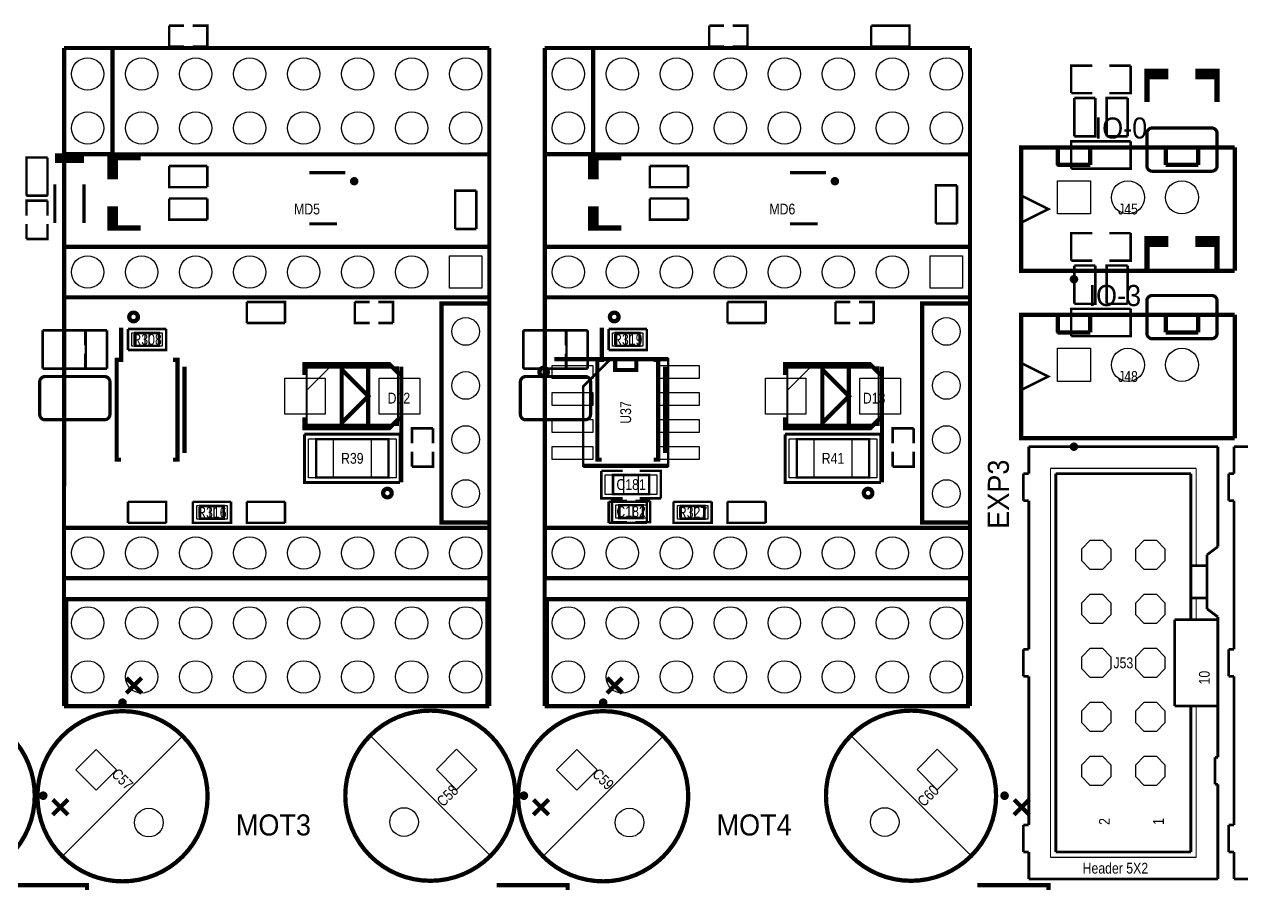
# Model space of a CAD drawing. Extents: x -26 to 196, y -14 to 133.
# Drawn here: x 79.2 to 136.4, y 10.2 to 50.6 of the extents above; entities that cross this region are included whole.
import ezdxf
from ezdxf.enums import TextEntityAlignment as Align

# ---------------------------------------------------------------- set-up
doc = ezdxf.new("R2010")
doc.units = 0
doc.header["$MEASUREMENT"] = 0
doc.layers.get('0').update_dxf_attribs({"linetype": 'CONTINUOUS'})
doc.layers.get('Defpoints').update_dxf_attribs({"linetype": 'CONTINUOUS'})
doc.layers.add('2', color=212, linetype='CONTINUOUS')
doc.dimstyles.get("Standard").update_dxf_attribs({"dimtxt": 0.18, "dimasz": 0.18, "dimexe": 0.18, "dimexo": 0.0625, "dimgap": 0.09, "dimtad": 0, "dimtih": 1, "dimtoh": 1, "dimzin": 0, "dimdsep": 46, "dimtxsty": 'STANDARD', "dimcen": 0.09, "dimadec": 0, "dimazin": 0, "dimtfac": 1, "dimtofl": 0, "dimtmove": 0, "dimatfit": 3, "dimfxl": 1, "dimtolj": 1, "dimtzin": 0, "dimarcsym": 0})

# ---------------------------------------------------------------- blocks, each defined once
blk = doc.blocks.new('*D16')
at = {"color": 0, "linetype": 'Continuous', "lineweight": -2}
for p, q in [((173.036, 14.415), (173.036, -13.088)), ((131.826, 2.302), (131.826, -13.088)), ((132.006, -12.908), (149.008, -12.908)), ((172.857, -12.908), (155.855, -12.908))]:
    blk.add_line(p, q, dxfattribs=at)
at = {"color": 0, "linetype": 'Continuous'}
for points in [[(132.006, -12.878), (132.006, -12.938), (131.826, -12.908)], [(172.857, -12.878), (172.857, -12.938), (173.036, -12.908)]]:
    blk.add_solid(points, dxfattribs=at)
at = {"layer": 'Defpoints', "color": 0, "linetype": 'Continuous'}
for p in [(173.036, 14.478), (131.826, 2.365), (173.036, -12.908)]:
    blk.add_point(p, dxfattribs=at)
at = {"color": 0, "linetype": 'Continuous', "insert": (152.431, -12.908), "char_height": 2, "attachment_point": 5}
blk.add_mtext('\\A1;41.21', dxfattribs=at)
blk = doc.blocks.new('*D17')
at = {"color": 0, "linetype": 'Continuous', "lineweight": -2}
for p, q in [((173.099, 14.478), (186.55, 14.478)), ((186.37, 14.298), (186.37, 9.48)), ((186.37, 2.482), (186.37, 7.3)), ((131.888, 2.302), (186.55, 2.302))]:
    blk.add_line(p, q, dxfattribs=at)
at = {"color": 0, "linetype": 'Continuous'}
for points in [[(186.34, 14.298), (186.4, 14.298), (186.37, 14.478)], [(186.34, 2.482), (186.4, 2.482), (186.37, 2.302)]]:
    blk.add_solid(points, dxfattribs=at)
at = {"layer": 'Defpoints', "color": 0, "linetype": 'Continuous'}
for p in [(173.036, 14.478), (186.37, 14.478), (131.826, 2.302)]:
    blk.add_point(p, dxfattribs=at)
at = {"color": 0, "linetype": 'Continuous', "insert": (186.37, 8.39), "char_height": 2, "attachment_point": 5}
blk.add_mtext('\\A1;12.18', dxfattribs=at)

msp = doc.modelspace()

# ---------------------------------------------------------------- linework, layer by layer
at = {"layer": '2'}
for points, const_width in [([(86.66734, 49.5427), (85.96884, 49.5427), (85.96884, 50.5333)], 0.11938), ([(86.66734, 50.5333), (85.96884, 50.5333)], 0.11938), ([(87.06866, 50.5333), (87.76716, 50.5333), (87.76716, 49.5427)], 0.11938), ([(112.06734, 49.5427), (111.36884, 49.5427), (111.36884, 50.5333)], 0.11938), ([(112.06734, 50.5333), (111.36884, 50.5333)], 0.11938), ([(112.46866, 50.5333), (113.16716, 50.5333), (113.16716, 49.5427)], 0.11938), ([(118.98884, 50.5333), (120.78716, 50.5333), (120.78716, 49.5427)], 0.11938), ([(118.98884, 49.5427), (118.98884, 50.5333)], 0.11938), ([(81.026, 18.542), (81.02854, 49.48174)], 0.20066), ([(81.02854, 49.48174), (101.0285, 49.48174)], 0.20066), ([(83.30946, 44.48302), (83.30946, 49.48174)], 0.20066), ([(87.06866, 49.5427), (87.76716, 49.5427)], 0.11938), ([(101.0285, 18.542), (101.0285, 49.48174)], 0.20066), ([(103.632, 18.542), (103.63454, 49.48174)], 0.20066), ([(103.63454, 49.48174), (123.6345, 49.48174)], 0.20066), ([(105.91546, 44.48302), (105.91546, 49.48174)], 0.20066), ([(112.46866, 49.5427), (113.16716, 49.5427)], 0.11938), ([(118.98884, 49.5427), (120.78716, 49.5427)], 0.11938), ([(123.6345, 18.542), (123.6345, 49.48174)], 0.20066), ([(129.39522, 48.65116), (128.39446, 48.65116), (128.39446, 47.36084)], 0.11938), ([(130.19278, 47.36084), (131.19354, 47.36084), (131.19354, 48.65116)], 0.11938), ([(130.19278, 48.65116), (131.19354, 48.65116)], 0.11938), ([(131.953, 48.133), (132.842, 48.133), (132.842, 48.387), (131.953, 48.387), (131.953, 46.9392)], 0.254), ([(135.255, 48.133), (134.366, 48.133), (134.366, 48.387), (135.255, 48.387), (135.255, 46.9392)], 0.254), ([(129.39522, 47.36084), (128.39446, 47.36084)], 0.11938), ([(129.5273, 47.12716), (129.5273, 45.32884), (128.5367, 45.32884)], 0.11938), ([(128.5367, 47.12716), (129.5273, 47.12716)], 0.11938), ([(128.5367, 47.12716), (128.5367, 45.32884)], 0.11938), ([(130.0607, 45.32884), (130.0607, 47.12716), (131.0513, 47.12716)], 0.11938), ([(131.0513, 45.32884), (131.0513, 47.12716)], 0.11938), ([(131.0513, 45.32884), (130.0607, 45.32884)], 0.11938), ([(131.953, 45.466), (131.953, 43.942)], 0.1524), ([(132.207, 45.72), (135.001, 45.72)], 0.1524), ([(135.255, 45.466), (135.255, 43.942)], 0.1524), ([(129.40284, 39.00932), (126.04496, 39.00932), (126.04496, 44.80814), (129.40284, 44.80814)], 0.20066), ([(136.08304, 39.00932), (126.04496, 39.00932), (126.04496, 41.27246), (127.31496, 41.90746), (126.04496, 42.54246), (126.04496, 44.80814)], 0.11938), ([(126.04496, 44.80814), (136.08304, 44.80814)], 0.11938), ([(136.08304, 44.80814), (126.86284, 44.80814)], 0.20066), ([(127.762, 43.98264), (127.762, 44.80814)], 0.20066), ([(127.762, 44.80814), (127.762, 43.98264), (129.286, 43.98264)], 0.11938), ([(131.19354, 45.09516), (128.39446, 45.09516), (128.39446, 43.80484)], 0.11938), ([(128.39446, 43.80484), (131.19354, 43.80484), (131.19354, 45.09516)], 0.11938), ([(129.286, 44.80814), (129.286, 43.98264)], 0.20066), ([(129.286, 43.98264), (129.286, 44.80814)], 0.11938), ([(132.842, 43.98264), (132.842, 44.80814)], 0.20066), ([(132.842, 43.98264), (132.842, 44.80814)], 0.11938), ([(134.366, 44.80814), (134.366, 43.98264)], 0.20066), ([(134.366, 44.80814), (134.366, 43.98264)], 0.11938), ([(136.08304, 39.00932), (136.08304, 44.80814)], 0.20066), ([(136.08304, 44.80814), (136.08304, 39.00932)], 0.11938), ([(79.2607, 42.53484), (79.2607, 44.33316), (80.2513, 44.33316)], 0.11938), ([(80.2513, 42.53484), (80.2513, 44.33316)], 0.11938), ([(81.9658, 44.45), (80.5942, 44.45)], 0.1524), ([(81.9658, 44.2976), (80.5942, 44.2976)], 0.1524), ([(81.9658, 44.1452), (80.5942, 44.1452)], 0.1524), ([(83.439, 44.323), (83.439, 43.434), (83.185, 43.434), (83.185, 44.323), (84.6328, 44.323)], 0.254), ([(106.045, 44.323), (106.045, 43.434), (105.791, 43.434), (105.791, 44.323), (107.2388, 44.323)], 0.254), ([(129.286, 43.98264), (127.762, 43.98264)], 0.20066), ([(134.366, 43.98264), (132.842, 43.98264)], 0.20066), ([(87.76716, 42.9387), (85.96884, 42.9387), (85.96884, 43.9293)], 0.11938), ([(87.76716, 43.9293), (85.96884, 43.9293)], 0.11938), ([(87.76716, 43.9293), (87.76716, 42.9387)], 0.11938), ([(94.24924, 43.62196), (92.56776, 43.62196)], 0.14986), ([(110.37316, 42.9387), (108.57484, 42.9387), (108.57484, 43.9293)], 0.11938), ([(110.37316, 43.9293), (108.57484, 43.9293)], 0.11938), ([(110.37316, 43.9293), (110.37316, 42.9387)], 0.11938), ([(116.85524, 43.62196), (115.17376, 43.62196)], 0.14986), ([(132.207, 43.688), (135.001, 43.688)], 0.1524), ([(134.366, 43.98264), (132.842, 43.98264)], 0.11938), ([(80.5942, 41.2496), (80.5942, 43.0784)], 0.1524), ([(81.9658, 41.2496), (81.9658, 43.0784)], 0.1524), ([(122.02922, 41.22928), (122.02922, 43.0276), (123.01982, 43.0276)], 0.11938), ([(123.01982, 41.22928), (123.01982, 43.0276)], 0.11938), ([(80.2513, 42.53484), (79.2607, 42.53484)], 0.11938), ([(87.76716, 41.4147), (85.96884, 41.4147), (85.96884, 42.4053)], 0.11938), ([(87.76716, 42.4053), (85.96884, 42.4053)], 0.11938), ([(87.76716, 42.4053), (87.76716, 41.4147)], 0.11938), ([(99.42322, 40.97528), (99.42322, 42.7736), (100.41382, 42.7736)], 0.11938), ([(100.41382, 40.97528), (100.41382, 42.7736)], 0.11938), ([(110.37316, 41.4147), (108.57484, 41.4147), (108.57484, 42.4053)], 0.11938), ([(110.37316, 42.4053), (108.57484, 42.4053)], 0.11938), ([(110.37316, 42.4053), (110.37316, 41.4147)], 0.11938), ([(79.2607, 41.60266), (79.2607, 42.30116), (80.2513, 42.30116)], 0.11938), ([(80.2513, 41.60266), (80.2513, 42.30116)], 0.11938), ([(83.439, 41.021), (83.439, 41.91), (83.185, 41.91), (83.185, 41.021), (84.6328, 41.021)], 0.254), ([(106.045, 41.021), (106.045, 41.91), (105.791, 41.91), (105.791, 41.021), (107.2388, 41.021)], 0.254), ([(80.2513, 41.20134), (80.2513, 40.50284), (79.2607, 40.50284)], 0.11938), ([(79.2607, 41.20134), (79.2607, 40.50284)], 0.11938), ([(93.86824, 41.21404), (92.56776, 41.21404)], 0.14986), ([(116.47424, 41.21404), (115.17376, 41.21404)], 0.14986), ([(123.01982, 41.22928), (122.02922, 41.22928)], 0.11938), ([(100.41382, 40.97528), (99.42322, 40.97528)], 0.11938), ([(129.39522, 40.77716), (128.39446, 40.77716), (128.39446, 39.48684)], 0.11938), ([(130.19278, 39.48684), (131.19354, 39.48684), (131.19354, 40.77716)], 0.11938), ([(130.19278, 40.77716), (131.19354, 40.77716)], 0.11938), ([(81.12252, 40.13454), (100.93452, 40.13454)], 0.20066), ([(103.72852, 40.13454), (123.54052, 40.13454)], 0.20066), ([(131.953, 40.259), (132.842, 40.259), (132.842, 40.513), (131.953, 40.513), (131.953, 39.0652)], 0.254), ([(135.255, 40.259), (134.366, 40.259), (134.366, 40.513), (135.255, 40.513), (135.255, 39.0652)], 0.254), ([(129.39522, 39.48684), (128.39446, 39.48684)], 0.11938), ([(129.5273, 39.25316), (129.5273, 37.45484), (128.5367, 37.45484)], 0.11938), ([(128.5367, 39.25316), (129.5273, 39.25316)], 0.11938), ([(128.5367, 39.25316), (128.5367, 37.45484)], 0.11938), ([(129.40284, 39.00932), (136.08304, 39.00932)], 0.20066), ([(130.0607, 37.45484), (130.0607, 39.25316), (131.0513, 39.25316)], 0.11938), ([(131.0513, 37.45484), (131.0513, 39.25316)], 0.11938), ([(81.12252, 37.75964), (100.93452, 37.75964)], 0.20066), ([(103.72852, 37.75964), (123.54052, 37.75964)], 0.20066), ([(132.207, 37.846), (135.001, 37.846)], 0.1524), ([(89.62136, 37.54374), (91.41968, 37.54374), (91.41968, 36.55314)], 0.11938), ([(89.62136, 36.55314), (89.62136, 37.54374)], 0.11938), ([(95.39986, 36.55314), (94.70136, 36.55314), (94.70136, 37.54374)], 0.11938), ([(95.39986, 37.54374), (94.70136, 37.54374)], 0.11938), ([(95.80118, 37.54374), (96.49968, 37.54374), (96.49968, 36.55314)], 0.11938), ([(112.22736, 37.54374), (114.02568, 37.54374), (114.02568, 36.55314)], 0.11938), ([(112.22736, 36.55314), (112.22736, 37.54374)], 0.11938), ([(118.00586, 36.55314), (117.30736, 36.55314), (117.30736, 37.54374)], 0.11938), ([(118.00586, 37.54374), (117.30736, 37.54374)], 0.11938), ([(118.40718, 37.54374), (119.10568, 37.54374), (119.10568, 36.55314)], 0.11938), ([(131.19354, 37.22116), (128.39446, 37.22116), (128.39446, 35.93084)], 0.11938), ([(128.39446, 35.93084), (131.19354, 35.93084), (131.19354, 37.22116)], 0.11938), ([(131.0513, 37.45484), (130.0607, 37.45484)], 0.11938), ([(131.953, 37.592), (131.953, 36.068)], 0.1524), ([(135.255, 37.592), (135.255, 36.068)], 0.1524), ([(129.40284, 31.13786), (126.04496, 31.13786), (126.04496, 36.93668), (129.40284, 36.93668)], 0.20066), ([(136.08304, 31.13786), (126.04496, 31.13786), (126.04496, 33.401), (127.31496, 34.036), (126.04496, 34.671), (126.04496, 36.93668)], 0.11938), ([(126.04496, 36.93668), (136.08304, 36.93668)], 0.11938), ([(136.08304, 36.93668), (126.86284, 36.93668)], 0.20066), ([(127.762, 36.11118), (127.762, 36.93668)], 0.20066), ([(127.762, 36.93668), (127.762, 36.11118), (129.286, 36.11118)], 0.11938), ([(129.286, 36.93668), (129.286, 36.11118)], 0.20066), ([(129.286, 36.11118), (129.286, 36.93668)], 0.11938), ([(132.842, 36.11118), (132.842, 36.93668)], 0.20066), ([(132.842, 36.11118), (132.842, 36.93668)], 0.11938), ([(134.366, 36.93668), (134.366, 36.11118)], 0.20066), ([(134.366, 36.93668), (134.366, 36.11118)], 0.11938), ([(136.08304, 31.13786), (136.08304, 36.93668)], 0.20066), ([(136.08304, 36.93668), (136.08304, 31.13786)], 0.11938), ([(81.0133, 36.20516), (81.0133, 34.40684), (80.0227, 34.40684)], 0.11938), ([(80.0227, 36.20516), (81.0133, 36.20516)], 0.11938), ([(80.0227, 36.20516), (80.0227, 34.40684)], 0.11938), ([(81.0387, 35.50666), (81.0387, 36.20516), (82.0293, 36.20516)], 0.11938), ([(82.0293, 35.50666), (82.0293, 36.20516)], 0.11938), ([(82.0547, 34.40684), (82.0547, 36.20516), (83.0453, 36.20516)], 0.11938), ([(83.0453, 34.40684), (83.0453, 36.20516)], 0.11938), ([(83.70824, 36.33724), (83.70824, 34.82594), (83.5025, 34.82594), (83.5025, 30.12694), (83.70824, 30.12694)], 0.20066), ([(84.03336, 35.28314), (85.83168, 35.28314), (85.83168, 36.27374)], 0.11938), ([(84.03336, 36.27374), (84.03336, 35.28314)], 0.11938), ([(84.03336, 36.27374), (85.83168, 36.27374)], 0.11938), ([(85.4837, 36.07816), (85.4837, 35.47872), (84.38134, 35.47872), (84.38134, 36.07816), (85.4837, 36.07816)], 0.11938), ([(89.62136, 36.55314), (91.41968, 36.55314)], 0.11938), ([(95.80118, 36.55314), (96.49968, 36.55314)], 0.11938), ([(103.6193, 36.20516), (103.6193, 34.40684), (102.6287, 34.40684)], 0.11938), ([(102.6287, 36.20516), (103.6193, 36.20516)], 0.11938), ([(102.6287, 36.20516), (102.6287, 34.40684)], 0.11938), ([(103.6447, 35.50666), (103.6447, 36.20516), (104.6353, 36.20516)], 0.11938), ([(104.6353, 35.50666), (104.6353, 36.20516)], 0.11938), ([(104.6607, 34.40684), (104.6607, 36.20516), (105.6513, 36.20516)], 0.11938), ([(105.6513, 34.40684), (105.6513, 36.20516)], 0.11938), ([(106.31424, 36.33724), (106.31424, 34.82594), (106.1085, 34.82594), (106.1085, 30.12694), (106.31424, 30.12694)], 0.20066), ([(106.63936, 35.28314), (108.43768, 35.28314), (108.43768, 36.27374)], 0.11938), ([(106.63936, 36.27374), (106.63936, 35.28314)], 0.11938), ([(106.63936, 36.27374), (108.43768, 36.27374)], 0.11938), ([(108.0897, 36.07816), (108.0897, 35.47872), (106.98734, 35.47872), (106.98734, 36.07816), (108.0897, 36.07816)], 0.11938), ([(112.22736, 36.55314), (114.02568, 36.55314)], 0.11938), ([(118.40718, 36.55314), (119.10568, 36.55314)], 0.11938), ([(129.286, 36.11118), (127.762, 36.11118)], 0.20066), ([(134.366, 36.11118), (132.842, 36.11118)], 0.20066), ([(134.366, 36.11118), (132.842, 36.11118)], 0.11938), ([(132.207, 35.814), (135.001, 35.814)], 0.1524), ([(82.0293, 35.10534), (82.0293, 34.40684), (81.0387, 34.40684)], 0.11938), ([(81.0387, 35.10534), (81.0387, 34.40684)], 0.11938), ([(86.1568, 34.82594), (86.36254, 34.82594), (86.36254, 30.12694), (86.1568, 30.12694)], 0.20066), ([(104.6353, 35.10534), (104.6353, 34.40684), (103.6447, 34.40684)], 0.11938), ([(103.6447, 35.10534), (103.6447, 34.40684)], 0.11938), ([(104.08158, 34.8488), (109.44098, 34.8488)], 0.20066), ([(107.94238, 34.84372), (107.94238, 34.34334), (106.94162, 34.34334), (106.94162, 34.84372)], 0.20066), ([(108.7628, 34.82594), (108.96854, 34.82594), (108.96854, 30.12694), (108.7628, 30.12694)], 0.20066), ([(83.0453, 34.40684), (82.0547, 34.40684)], 0.11938), ([(86.6902, 30.44698), (86.6902, 34.5059)], 0.20066), ([(92.33408, 34.1122), (92.33408, 34.61258), (96.33458, 34.61258), (96.83496, 34.1122)], 0.20066), ([(96.73336, 34.46018), (96.73336, 31.7627), (92.43568, 31.7627), (92.43568, 34.46018), (96.73336, 34.46018)], 0.09906), ([(95.33382, 33.11144), (94.08414, 34.36112), (94.08414, 31.86176), (95.33382, 33.11144)], 0.20066), ([(95.33382, 33.11144), (94.08414, 34.36112), (94.08414, 31.86176), (95.33382, 33.11144)], 0.20066), ([(95.33382, 31.7627), (95.33382, 34.46018)], 0.20066), ([(95.33382, 34.36112), (95.33382, 31.86176)], 0.20066), ([(96.89084, 29.0576), (96.89084, 34.5059)], 0.20066), ([(105.6513, 34.40684), (104.6607, 34.40684)], 0.11938), ([(105.44302, 29.845), (105.44302, 33.57372), (106.71302, 34.84372), (109.44098, 34.84372), (109.44098, 29.845), (105.44302, 29.845)], 0.11938), ([(109.2962, 30.44698), (109.2962, 34.5059)], 0.20066), ([(114.94008, 34.1122), (114.94008, 34.61258), (118.94058, 34.61258), (119.44096, 34.1122)], 0.20066), ([(119.33936, 34.46018), (119.33936, 31.7627), (115.04168, 31.7627), (115.04168, 34.46018), (119.33936, 34.46018)], 0.09906), ([(117.93982, 33.11144), (116.69014, 34.36112), (116.69014, 31.86176), (117.93982, 33.11144)], 0.20066), ([(117.93982, 33.11144), (116.69014, 34.36112), (116.69014, 31.86176), (117.93982, 33.11144)], 0.20066), ([(117.93982, 31.7627), (117.93982, 34.46018)], 0.20066), ([(117.93982, 34.36112), (117.93982, 31.86176)], 0.20066), ([(119.49684, 29.0576), (119.49684, 34.5059)], 0.20066), ([(79.883, 32.258), (79.883, 33.782)], 0.1524), ([(82.931, 34.036), (80.137, 34.036)], 0.1524), ([(83.185, 32.258), (83.185, 33.782)], 0.1524), ([(102.489, 32.258), (102.489, 33.782)], 0.1524), ([(105.537, 34.036), (102.743, 34.036)], 0.1524), ([(105.791, 32.258), (105.791, 33.782)], 0.1524), ([(82.931, 32.004), (80.137, 32.004)], 0.1524), ([(96.83496, 32.11068), (96.33458, 31.6103), (92.33408, 31.6103), (92.33408, 32.11068)], 0.20066), ([(105.537, 32.004), (102.743, 32.004)], 0.1524), ([(119.44096, 32.11068), (118.94058, 31.6103), (114.94008, 31.6103), (114.94008, 32.11068)], 0.20066), ([(97.39122, 30.8991), (97.39122, 31.5976), (98.38182, 31.5976)], 0.11938), ([(98.38182, 30.8991), (98.38182, 31.5976)], 0.11938), ([(119.99722, 30.8991), (119.99722, 31.5976), (120.98782, 31.5976)], 0.11938), ([(120.98782, 30.8991), (120.98782, 31.5976)], 0.11938), ([(96.83496, 29.05506), (92.33408, 29.05506), (92.33408, 31.32582)], 0.14986), ([(92.33408, 31.32582), (96.83496, 31.32582), (96.83496, 29.05506)], 0.14986), ([(96.28378, 31.0896), (96.28378, 29.29128), (92.88526, 29.29128), (92.88526, 31.0896), (96.28378, 31.0896)], 0.11938), ([(119.44096, 29.05506), (114.94008, 29.05506), (114.94008, 31.32582)], 0.14986), ([(114.94008, 31.32582), (119.44096, 31.32582), (119.44096, 29.05506)], 0.14986), ([(118.88978, 31.0896), (118.88978, 29.29128), (115.49126, 29.29128), (115.49126, 31.0896), (118.88978, 31.0896)], 0.11938), ([(129.40284, 31.13786), (136.08304, 31.13786)], 0.20066), ([(98.38182, 30.49778), (98.38182, 29.79928), (97.39122, 29.79928)], 0.11938), ([(97.39122, 30.49778), (97.39122, 29.79928)], 0.11938), ([(120.98782, 30.49778), (120.98782, 29.79928), (119.99722, 29.79928)], 0.11938), ([(119.99722, 30.49778), (119.99722, 29.79928)], 0.11938), ([(135.29056, 30.734), (126.40056, 30.734)], 0.127), ([(126.40056, 29.464), (126.40056, 30.734)], 0.127), ([(135.29056, 26.035), (135.29056, 30.734)], 0.127), ([(144.94256, 30.734), (136.05256, 30.734)], 0.127), ([(136.05256, 29.464), (136.05256, 30.734)], 0.127), ([(105.44302, 29.83992), (109.44098, 29.83992)], 0.20066), ([(107.29722, 28.31084), (106.29646, 28.31084), (106.29646, 29.60116)], 0.11938), ([(107.29722, 29.60116), (106.29646, 29.60116)], 0.11938), ([(106.8451, 28.50642), (106.8451, 29.40558), (108.5469, 29.40558), (108.5469, 28.50642), (106.8451, 28.50642)], 0.11938), ([(108.09478, 29.60116), (109.09554, 29.60116), (109.09554, 28.31084)], 0.11938), ([(126.40056, 29.464), (126.14656, 29.464)], 0.127), ([(126.14656, 28.194), (126.14656, 29.464)], 0.127), ([(134.27456, 29.718), (127.41656, 29.718)], 0.0508), ([(127.41656, 11.43), (127.41656, 29.718)], 0.0508), ([(127.67056, 11.684), (127.67056, 29.464)], 0.127), ([(134.02056, 29.464), (127.67056, 29.464)], 0.127), ([(134.02056, 25.146), (134.02056, 29.464)], 0.127), ([(134.27456, 25.146), (134.27456, 29.718)], 0.0508), ([(136.05256, 29.464), (135.79856, 29.464)], 0.127), ([(135.79856, 28.194), (135.79856, 29.464)], 0.127), ([(84.03336, 28.14574), (85.83168, 28.14574), (85.83168, 27.15514)], 0.11938), ([(84.03336, 27.15514), (84.03336, 28.14574)], 0.11938), ([(87.08136, 27.15514), (88.87968, 27.15514), (88.87968, 28.14574)], 0.11938), ([(87.08136, 28.14574), (87.08136, 27.15514)], 0.11938), ([(87.08136, 28.14574), (88.87968, 28.14574)], 0.11938), ([(88.87968, 27.15514), (87.08136, 27.15514), (87.08136, 28.14574)], 0.11938), ([(88.87968, 28.14574), (87.08136, 28.14574)], 0.11938), ([(88.87968, 28.14574), (88.87968, 27.15514)], 0.11938), ([(91.41968, 27.15514), (89.62136, 27.15514), (89.62136, 28.14574)], 0.11938), ([(91.41968, 28.14574), (89.62136, 28.14574)], 0.11938), ([(91.41968, 28.14574), (91.41968, 27.15514)], 0.11938), ([(106.63936, 28.14574), (108.43768, 28.14574), (108.43768, 27.15514)], 0.11938), ([(106.63936, 27.15514), (106.63936, 28.14574)], 0.11938), ([(107.49534, 28.1813), (106.79684, 28.1813), (106.79684, 27.1907)], 0.11938), ([(107.89666, 27.1907), (108.59516, 27.1907), (108.59516, 28.1813)], 0.11938), ([(107.89666, 28.1813), (108.59516, 28.1813)], 0.11938), ([(108.09478, 28.31084), (109.09554, 28.31084)], 0.11938), ([(109.68736, 27.15514), (111.48568, 27.15514), (111.48568, 28.14574)], 0.11938), ([(109.68736, 28.14574), (109.68736, 27.15514)], 0.11938), ([(109.68736, 28.14574), (111.48568, 28.14574)], 0.11938), ([(111.48568, 27.15514), (109.68736, 27.15514), (109.68736, 28.14574)], 0.11938), ([(111.48568, 28.14574), (109.68736, 28.14574)], 0.11938), ([(111.48568, 28.14574), (111.48568, 27.15514)], 0.11938), ([(114.02568, 27.15514), (112.22736, 27.15514), (112.22736, 28.14574)], 0.11938), ([(114.02568, 28.14574), (112.22736, 28.14574)], 0.11938), ([(114.02568, 28.14574), (114.02568, 27.15514)], 0.11938), ([(126.40056, 28.194), (126.14656, 28.194)], 0.127), ([(126.40056, 21.209), (126.40056, 28.194)], 0.127), ([(136.05256, 28.194), (135.79856, 28.194)], 0.127), ([(136.05256, 21.209), (136.05256, 28.194)], 0.127), ([(88.5317, 27.95016), (88.5317, 27.35072), (87.42934, 27.35072), (87.42934, 27.95016), (88.5317, 27.95016)], 0.11938), ([(107.14482, 27.38628), (107.14482, 27.98572), (108.24718, 27.98572), (108.24718, 27.38628), (107.14482, 27.38628)], 0.11938), ([(111.1377, 27.95016), (111.1377, 27.35072), (110.03534, 27.35072), (110.03534, 27.95016), (111.1377, 27.95016)], 0.11938), ([(81.12252, 26.92654), (100.93452, 26.92654)], 0.20066), ([(84.03336, 27.15514), (85.83168, 27.15514)], 0.11938), ([(103.72852, 26.92654), (123.54052, 26.92654)], 0.20066), ([(106.63936, 27.15514), (108.43768, 27.15514)], 0.11938), ([(107.49534, 27.1907), (106.79684, 27.1907)], 0.11938), ([(134.78256, 25.654), (135.29056, 26.035)], 0.127), ([(134.27456, 25.146), (134.02056, 25.146)], 0.127), ([(134.02056, 23.622), (134.02056, 25.146)], 0.127), ([(134.78256, 25.146), (134.27456, 25.146)], 0.127), ([(134.78256, 25.146), (134.78256, 25.654)], 0.127), ([(134.78256, 23.622), (134.78256, 25.146)], 0.127), ([(81.02092, 24.55164), (100.93452, 24.55164)], 0.20066), ([(103.62692, 24.55164), (123.54052, 24.55164)], 0.20066), ([(81.12252, 18.57502), (81.12252, 23.57374)], 0.20066), ([(81.12252, 23.57374), (100.93452, 23.57374)], 0.20066), ([(100.93452, 18.57502), (100.93452, 23.57374)], 0.20066), ([(103.72852, 18.57502), (103.72852, 23.57374)], 0.20066), ([(103.72852, 23.57374), (123.54052, 23.57374)], 0.20066), ([(123.54052, 18.57502), (123.54052, 23.57374)], 0.20066), ([(134.27456, 23.622), (134.02056, 23.622)], 0.127), ([(134.02056, 22.606), (134.02056, 23.622)], 0.127), ([(134.78256, 23.622), (134.27456, 23.622)], 0.127), ([(134.27456, 22.606), (134.27456, 23.622)], 0.0508), ([(134.78256, 23.114), (134.78256, 23.622)], 0.127), ([(135.29056, 22.733), (134.78256, 23.114)], 0.127), ([(133.25856, 18.542), (133.25856, 22.606)], 0.127), ([(134.02056, 22.606), (133.25856, 22.606)], 0.127), ([(134.27456, 22.606), (134.02056, 22.606)], 0.127), ([(135.29056, 22.606), (134.27456, 22.606)], 0.127), ([(135.29056, 22.606), (135.29056, 22.733)], 0.127), ([(135.29056, 18.542), (135.29056, 22.606)], 0.127), ([(126.14656, 19.939), (126.14656, 21.209)], 0.127), ([(126.40056, 21.209), (126.14656, 21.209)], 0.127), ([(135.79856, 19.939), (135.79856, 21.209)], 0.127), ([(136.05256, 21.209), (135.79856, 21.209)], 0.127), ([(83.95716, 19.87042), (84.67598, 19.1516)], 0.20066), ([(84.67598, 19.87042), (83.95716, 19.1516)], 0.20066), ([(84.67598, 19.1516), (83.95716, 19.87042)], 0.20066), ([(84.67598, 19.87042), (83.95716, 19.1516)], 0.20066), ([(106.56316, 19.87042), (107.28198, 19.1516)], 0.20066), ([(107.28198, 19.87042), (106.56316, 19.1516)], 0.20066), ([(107.28198, 19.1516), (106.56316, 19.87042)], 0.20066), ([(107.28198, 19.87042), (106.56316, 19.1516)], 0.20066), ([(126.40056, 19.939), (126.14656, 19.939)], 0.127), ([(126.40056, 12.954), (126.40056, 19.939)], 0.127), ([(136.05256, 19.939), (135.79856, 19.939)], 0.127), ([(136.05256, 12.954), (136.05256, 19.939)], 0.127), ([(81.026, 18.542), (101.0285, 18.542)], 0.20066), ([(103.632, 18.542), (123.6345, 18.542)], 0.20066), ([(134.02056, 18.542), (133.25856, 18.542)], 0.127), ([(134.02056, 11.684), (134.02056, 18.542)], 0.127), ([(134.27456, 18.542), (134.02056, 18.542)], 0.127), ([(135.29056, 18.542), (134.27456, 18.542)], 0.127), ([(134.27456, 11.43), (134.27456, 18.542)], 0.0508), ([(135.29056, 16.129), (135.29056, 18.542)], 0.127), ([(135.29056, 16.129), (135.16356, 16.129)], 0.127), ([(135.16356, 14.859), (135.16356, 16.129)], 0.127), ([(135.29056, 14.859), (135.16356, 14.859)], 0.127), ([(135.29056, 10.414), (135.29056, 14.859)], 0.127), ([(81.2165, 14.1478), (80.49768, 13.43152)], 0.20066), ([(81.2165, 13.43152), (80.49768, 14.1478)], 0.20066), ([(80.49768, 13.43152), (81.2165, 14.1478)], 0.20066), ([(81.2165, 13.43152), (80.49768, 14.1478)], 0.20066), ([(103.8225, 14.1478), (103.10368, 13.42898)], 0.20066), ([(103.8225, 13.42898), (103.10368, 14.1478)], 0.20066), ([(103.10368, 13.42898), (103.8225, 14.1478)], 0.20066), ([(103.8225, 13.42898), (103.10368, 14.1478)], 0.20066), ([(126.4285, 14.1478), (125.70968, 13.42898)], 0.20066), ([(126.4285, 13.42898), (125.70968, 14.1478)], 0.20066), ([(125.70968, 13.42898), (126.4285, 14.1478)], 0.20066), ([(126.4285, 13.42898), (125.70968, 14.1478)], 0.20066), ([(126.14656, 11.684), (126.14656, 12.954)], 0.127), ([(126.40056, 12.954), (126.14656, 12.954)], 0.127), ([(135.79856, 11.684), (135.79856, 12.954)], 0.127), ([(136.05256, 12.954), (135.79856, 12.954)], 0.127), ([(126.40056, 11.684), (126.14656, 11.684)], 0.127), ([(126.40056, 10.414), (126.40056, 11.684)], 0.127), ([(134.27456, 11.43), (127.41656, 11.43)], 0.0508), ([(134.02056, 11.684), (127.67056, 11.684)], 0.127), ([(136.05256, 11.684), (135.79856, 11.684)], 0.127), ([(136.05256, 10.414), (136.05256, 11.684)], 0.127), ([(135.29056, 10.414), (126.40056, 10.414)], 0.127), ([(144.94256, 10.414), (136.05256, 10.414)], 0.127), ([(82.10804, 2.50698), (82.10804, 10.12698), (78.76032, 10.12698)], 0.20066), ([(104.71404, 2.50698), (104.71404, 10.12698), (101.36632, 10.12698)], 0.20066), ([(127.32004, 2.50698), (127.32004, 10.12698), (123.97232, 10.12698)], 0.20066)]:
    msp.add_lwpolyline(points, dxfattribs=dict(at, const_width=const_width))
for points, const_width in [([(131.953, 45.466, -0.414214), (132.207, 45.72)], 0.1524), ([(135.001, 45.72, -0.414214), (135.255, 45.466)], 0.1524), ([(132.207, 43.688, -0.414214), (131.953, 43.942)], 0.1524), ([(135.255, 43.942, -0.414214), (135.001, 43.688)], 0.1524), ([(94.77248, 43.2181, 0.998991), (94.57436, 43.2181, 1.00101), (94.77248, 43.2181)], 0.20066), ([(117.37848, 43.2181, 0.998991), (117.18036, 43.2181, 1.00101), (117.37848, 43.2181)], 0.20066), ([(128.62306, 38.608, 0.993661), (128.42494, 38.61054, 1.006379), (128.62306, 38.608)], 0.20066), ([(131.953, 37.592, -0.414214), (132.207, 37.846)], 0.1524), ([(135.001, 37.846, -0.414214), (135.255, 37.592)], 0.1524), ([(84.50072, 36.83762, 1.000443), (84.09432, 36.83508, 0.999557), (84.50072, 36.83762)], 0.20066), ([(107.10672, 36.83762, 1.000443), (106.70032, 36.83508, 0.999557), (107.10672, 36.83762)], 0.20066), ([(132.207, 35.814, -0.414214), (131.953, 36.068)], 0.1524), ([(135.255, 36.068, -0.414214), (135.001, 35.814)], 0.1524), ([(103.78186, 34.24936, 1), (103.38308, 34.24936, 1), (103.78186, 34.24936)], 0.20066), ([(79.883, 33.782, -0.414214), (80.137, 34.036)], 0.1524), ([(82.931, 34.036, -0.414214), (83.185, 33.782)], 0.1524), ([(102.489, 33.782, -0.414214), (102.743, 34.036)], 0.1524), ([(105.537, 34.036, -0.414214), (105.791, 33.782)], 0.1524), ([(80.137, 32.004, -0.414214), (79.883, 32.258)], 0.1524), ([(83.185, 32.258, -0.414214), (82.931, 32.004)], 0.1524), ([(102.743, 32.004, -0.414214), (102.489, 32.258)], 0.1524), ([(105.791, 32.258, -0.414214), (105.537, 32.004)], 0.1524), ([(128.62306, 30.73654, 0.993661), (128.42494, 30.73908, 1.006379), (128.62306, 30.73654)], 0.20066), ([(96.43618, 28.55722, 1.002445), (96.03486, 28.55468, 0.997561), (96.43618, 28.55722)], 0.20066), ([(119.04218, 28.55722, 1.002445), (118.64086, 28.55468, 0.997561), (119.04218, 28.55722)], 0.20066), ([(83.87842, 18.70202, 1.003336), (83.67522, 18.70202, 0.996675), (83.87842, 18.70202)], 0.20066), ([(106.48442, 18.70202, 1.003336), (106.28122, 18.70202, 0.996675), (106.48442, 18.70202)], 0.20066), ([(79.64932, 14.32814, 1.000098), (71.64832, 14.32814, 0.999902), (79.64932, 14.32814)], 0.20066), ([(79.64932, 14.32814, 1.000098), (71.64832, 14.32814, 0.999902), (79.64932, 14.32814)], 0.11938), ([(87.77732, 14.30274, 1), (79.77632, 14.30274, 1), (87.77732, 14.30274)], 0.20066), ([(87.77732, 14.30274, 1), (79.77632, 14.30274, 1), (87.77732, 14.30274)], 0.11938), ([(102.25532, 14.32814, 1), (94.25432, 14.32814, 1), (102.25532, 14.32814)], 0.20066), ([(102.25532, 14.32814, 1), (94.25432, 14.32814, 1), (102.25532, 14.32814)], 0.11938), ([(110.38332, 14.30274, 1), (102.38232, 14.30274, 1), (110.38332, 14.30274)], 0.20066), ([(110.38332, 14.30274, 1), (102.38232, 14.30274, 1), (110.38332, 14.30274)], 0.11938), ([(124.86132, 14.32814, 1), (116.86032, 14.32814, 1), (124.86132, 14.32814)], 0.20066), ([(124.86132, 14.32814, 1), (116.86032, 14.32814, 1), (124.86132, 14.32814)], 0.11938), ([(80.1497, 14.32814, 1.003866), (79.9465, 14.32814, 0.996149), (80.1497, 14.32814)], 0.20066), ([(102.7557, 14.32814, 1), (102.5525, 14.32814, 1), (102.7557, 14.32814)], 0.20066), ([(125.3617, 14.32814, 1), (125.1585, 14.32814, 1), (125.3617, 14.32814)], 0.20066)]:
    msp.add_lwpolyline(points, format="xyb", dxfattribs=dict(at, const_width=const_width))
for points in [[(101.0285, 44.48302, 0.20066, 0.20066, 0), (83.30946, 44.48302, 0.2032, 0.2032, 0), (81.02854, 44.48302, 0.2032, 0.2032, 0)], [(123.6345, 44.48302, 0.20066, 0.20066, 0), (105.91546, 44.48302, 0.2032, 0.2032, 0), (103.63454, 44.48302, 0.2032, 0.2032, 0)], [(101.0285, 37.47516, 0.2032, 0.2032, 0), (98.77552, 37.47516, 0.20066, 0.20066, 0), (98.77552, 27.18054, 0.2032, 0.2032, 0), (101.0285, 27.18054, 0.2032, 0.2032, 0)], [(123.6345, 37.47516, 0.2032, 0.2032, 0), (121.38152, 37.47516, 0.20066, 0.20066, 0), (121.38152, 27.18054, 0.2032, 0.2032, 0), (123.6345, 27.18054, 0.2032, 0.2032, 0)]]:
    msp.add_lwpolyline(points, format="xyseb", dxfattribs=at)
for points in [[(129.30378, 41.67886), (127.74422, 41.67886), (127.74422, 43.23842), (129.30378, 43.23842)], [(99.15652, 39.71036), (100.68052, 39.71036), (100.68052, 38.18636), (99.15652, 38.18636)], [(121.76252, 39.71036), (123.28652, 39.71036), (123.28652, 38.18636), (121.76252, 38.18636)], [(84.82838, 36.0934), (84.82838, 35.46348), (84.21878, 35.46348), (84.21878, 36.0934)], [(85.64626, 36.0934), (85.64626, 35.46348), (85.03666, 35.46348), (85.03666, 36.0934)], [(107.43438, 36.0934), (107.43438, 35.46348), (106.82478, 35.46348), (106.82478, 36.0934)], [(108.25226, 36.0934), (108.25226, 35.46348), (107.64266, 35.46348), (107.64266, 36.0934)], [(129.30378, 33.8074), (127.74422, 33.8074), (127.74422, 35.36696), (129.30378, 35.36696)], [(92.43568, 34.46018), (93.5101, 34.46018), (92.43568, 33.38576)], [(103.98252, 33.94964), (103.98252, 34.54908), (105.8926, 34.54908), (105.8926, 33.94964)], [(108.9914, 33.94964), (108.9914, 34.54908), (110.90148, 34.54908), (110.90148, 33.94964)], [(115.04168, 34.46018), (116.1161, 34.46018), (115.04168, 33.38576)], [(91.4146, 32.26054), (91.4146, 33.9598), (93.31452, 33.9598), (93.31452, 32.26054)], [(97.75444, 33.96107), (97.75444, 32.26181), (95.85452, 32.26181), (95.85452, 33.96107)], [(114.0206, 32.26054), (114.0206, 33.9598), (115.92052, 33.9598), (115.92052, 32.26054)], [(120.36044, 33.96107), (120.36044, 32.26181), (118.46052, 32.26181), (118.46052, 33.96107)], [(103.98252, 32.67964), (103.98252, 33.27908), (105.8926, 33.27908), (105.8926, 32.67964)], [(108.9914, 32.67964), (108.9914, 33.27908), (110.90148, 33.27908), (110.90148, 32.67964)], [(103.98252, 31.40964), (103.98252, 32.00908), (105.8926, 32.00908), (105.8926, 31.40964)], [(108.9914, 31.40964), (108.9914, 32.00908), (110.90148, 32.00908), (110.90148, 31.40964)], [(93.68917, 31.10103), (93.68917, 29.27985), (92.52839, 29.27985), (92.52839, 31.10103)], [(96.64065, 31.10103), (96.64065, 29.27985), (95.47987, 29.27985), (95.47987, 31.10103)], [(116.29517, 31.10103), (116.29517, 29.27985), (115.13439, 29.27985), (115.13439, 31.10103)], [(119.24665, 31.10103), (119.24665, 29.27985), (118.08587, 29.27985), (118.08587, 31.10103)], [(103.98252, 30.13964), (103.98252, 30.73908), (105.8926, 30.73908), (105.8926, 30.13964)], [(108.9914, 30.13964), (108.9914, 30.73908), (110.90148, 30.73908), (110.90148, 30.13964)], [(106.47934, 28.49118), (106.47934, 29.42082), (107.3404, 29.42082), (107.3404, 28.49118)], [(108.04906, 28.49118), (108.04906, 29.42082), (108.91012, 29.42082), (108.91012, 28.49118)], [(87.87638, 27.9654), (87.87638, 27.33548), (87.26678, 27.33548), (87.26678, 27.9654)], [(88.69426, 27.9654), (88.69426, 27.33548), (88.08466, 27.33548), (88.08466, 27.9654)], [(106.98226, 27.37104), (106.98226, 28.00096), (107.59186, 28.00096), (107.59186, 27.37104)], [(107.80014, 27.37104), (107.80014, 28.00096), (108.40974, 28.00096), (108.40974, 27.37104)], [(110.48238, 27.9654), (110.48238, 27.33548), (109.87278, 27.33548), (109.87278, 27.9654)], [(111.30026, 27.9654), (111.30026, 27.33548), (110.69066, 27.33548), (110.69066, 27.9654)], [(129.85962, 24.9682), (129.2915, 24.9682), (128.88976, 25.36994), (128.88976, 25.93806), (129.2915, 26.3398), (129.85962, 26.3398), (130.26136, 25.93806), (130.26136, 25.36994)], [(132.39962, 24.9682), (131.8315, 24.9682), (131.42976, 25.36994), (131.42976, 25.93806), (131.8315, 26.3398), (132.39962, 26.3398), (132.80136, 25.93806), (132.80136, 25.36994)], [(129.85962, 22.4282), (129.2915, 22.4282), (128.88976, 22.82994), (128.88976, 23.39806), (129.2915, 23.7998), (129.85962, 23.7998), (130.26136, 23.39806), (130.26136, 22.82994)], [(132.39962, 22.4282), (131.8315, 22.4282), (131.42976, 22.82994), (131.42976, 23.39806), (131.8315, 23.7998), (132.39962, 23.7998), (132.80136, 23.39806), (132.80136, 22.82994)], [(129.85962, 19.8882), (129.2915, 19.8882), (128.88976, 20.28994), (128.88976, 20.85806), (129.2915, 21.2598), (129.85962, 21.2598), (130.26136, 20.85806), (130.26136, 20.28994)], [(132.39962, 19.8882), (131.8315, 19.8882), (131.42976, 20.28994), (131.42976, 20.85806), (131.8315, 21.2598), (132.39962, 21.2598), (132.80136, 20.85806), (132.80136, 20.28994)], [(129.85962, 17.3482), (129.2915, 17.3482), (128.88976, 17.74994), (128.88976, 18.31806), (129.2915, 18.7198), (129.85962, 18.7198), (130.26136, 18.31806), (130.26136, 17.74994)], [(132.39962, 17.3482), (131.8315, 17.3482), (131.42976, 17.74994), (131.42976, 18.31806), (131.8315, 18.7198), (132.39962, 18.7198), (132.80136, 18.31806), (132.80136, 17.74994)], [(81.58614, 15.53972), (82.53984, 16.49342), (83.49354, 15.53972), (82.53984, 14.58602)], [(99.4918, 16.51882), (100.4455, 15.56512), (99.4918, 14.61142), (98.5381, 15.56512)], [(104.19214, 15.53972), (105.14584, 16.49342), (106.09954, 15.53972), (105.14584, 14.58602)], [(122.0978, 16.51882), (123.0515, 15.56512), (122.0978, 14.61142), (121.1441, 15.56512)], [(129.85962, 14.8082), (129.2915, 14.8082), (128.88976, 15.20994), (128.88976, 15.77806), (129.2915, 16.1798), (129.85962, 16.1798), (130.26136, 15.77806), (130.26136, 15.20994)], [(132.39962, 14.8082), (131.8315, 14.8082), (131.42976, 15.20994), (131.42976, 15.77806), (131.8315, 16.1798), (132.39962, 16.1798), (132.80136, 15.77806), (132.80136, 15.20994)]]:
    msp.add_lwpolyline(points, close=True, dxfattribs=at)
for points in [[(86.61654, 11.46302, 0.414214), (86.61654, 17.14246), (80.9371, 11.46302, 0.414201)], [(95.4151, 11.48842, 0.414214), (101.09454, 11.48842), (95.4151, 17.16786, 0.414201)], [(109.22254, 11.46302, 0.414214), (109.22254, 17.14246), (103.5431, 11.46302, 0.414201)], [(118.0211, 11.48842, 0.414214), (123.70054, 11.48842), (118.0211, 17.16786, 0.414201)]]:
    msp.add_lwpolyline(points, format="xyb", close=True, dxfattribs=at)
for centre, radius in [((82.13852, 48.26), 0.762), ((84.67852, 48.26), 0.762), ((87.21852, 48.26), 0.762), ((89.75852, 48.26), 0.762), ((92.29852, 48.26), 0.762), ((94.83852, 48.26), 0.762), ((97.37852, 48.26), 0.762), ((99.91852, 48.26), 0.762), ((104.74452, 48.26), 0.762), ((107.28452, 48.26), 0.762), ((109.82452, 48.26), 0.762), ((112.36452, 48.26), 0.762), ((114.90452, 48.26), 0.762), ((117.44452, 48.26), 0.762), ((119.98452, 48.26), 0.762), ((122.52452, 48.26), 0.762), ((82.13852, 45.72), 0.762), ((84.67852, 45.72), 0.762), ((87.21852, 45.72), 0.762), ((89.75852, 45.72), 0.762), ((92.29852, 45.72), 0.762), ((94.83852, 45.72), 0.762), ((97.37852, 45.72), 0.762), ((99.91852, 45.72), 0.762), ((104.74452, 45.72), 0.762), ((107.28452, 45.72), 0.762), ((109.82452, 45.72), 0.762), ((112.36452, 45.72), 0.762), ((114.90452, 45.72), 0.762), ((117.44452, 45.72), 0.762), ((119.98452, 45.72), 0.762), ((122.52452, 45.72), 0.762), ((131.064, 42.45864), 0.77978), ((133.604, 42.45864), 0.77978), ((82.13852, 38.94836), 0.762), ((84.67852, 38.94836), 0.762), ((87.21852, 38.94836), 0.762), ((89.75852, 38.94836), 0.762), ((92.29852, 38.94836), 0.762), ((94.83852, 38.94836), 0.762), ((97.37852, 38.94836), 0.762), ((104.74452, 38.94836), 0.762), ((107.28452, 38.94836), 0.762), ((109.82452, 38.94836), 0.762), ((112.36452, 38.94836), 0.762), ((114.90452, 38.94836), 0.762), ((117.44452, 38.94836), 0.762), ((119.98452, 38.94836), 0.762), ((99.91852, 36.15436), 0.65024), ((122.52452, 36.15436), 0.65024), ((131.064, 34.58718), 0.77978), ((133.604, 34.58718), 0.77978), ((99.91852, 33.61436), 0.65024), ((122.52452, 33.61436), 0.65024), ((99.91852, 31.07436), 0.65024), ((122.52452, 31.07436), 0.65024), ((99.91852, 28.53436), 0.65024), ((122.52452, 28.53436), 0.65024), ((82.13852, 25.74036), 0.762), ((84.67852, 25.74036), 0.762), ((87.21852, 25.74036), 0.762), ((89.75852, 25.74036), 0.762), ((92.29852, 25.74036), 0.762), ((94.83852, 25.74036), 0.762), ((97.37852, 25.74036), 0.762), ((99.91852, 25.74036), 0.762), ((104.74452, 25.74036), 0.762), ((107.28452, 25.74036), 0.762), ((109.82452, 25.74036), 0.762), ((112.36452, 25.74036), 0.762), ((114.90452, 25.74036), 0.762), ((117.44452, 25.74036), 0.762), ((119.98452, 25.74036), 0.762), ((122.52452, 25.74036), 0.762), ((82.13852, 22.4536), 0.762), ((84.67852, 22.4536), 0.762), ((87.21852, 22.4536), 0.762), ((89.75852, 22.4536), 0.762), ((92.29852, 22.4536), 0.762), ((94.83852, 22.4536), 0.762), ((97.37852, 22.4536), 0.762), ((99.91852, 22.4536), 0.762), ((104.74452, 22.4536), 0.762), ((107.28452, 22.4536), 0.762), ((109.82452, 22.4536), 0.762), ((112.36452, 22.4536), 0.762), ((114.90452, 22.4536), 0.762), ((117.44452, 22.4536), 0.762), ((119.98452, 22.4536), 0.762), ((122.52452, 22.4536), 0.762), ((82.13852, 19.9136), 0.762), ((84.67852, 19.9136), 0.762), ((87.21852, 19.9136), 0.762), ((89.75852, 19.9136), 0.762), ((92.29852, 19.9136), 0.762), ((94.83852, 19.9136), 0.762), ((97.37852, 19.9136), 0.762), ((99.91852, 19.9136), 0.762), ((104.74452, 19.9136), 0.762), ((107.28452, 19.9136), 0.762), ((109.82452, 19.9136), 0.762), ((112.36452, 19.9136), 0.762), ((114.90452, 19.9136), 0.762), ((117.44452, 19.9136), 0.762), ((119.98452, 19.9136), 0.762), ((122.52452, 19.9136), 0.762), ((85.0138, 13.06576), 0.67437), ((97.01784, 13.09116), 0.67437), ((107.6198, 13.06576), 0.67437), ((119.62384, 13.09116), 0.67437)]:
    msp.add_circle(centre, radius, dxfattribs=at)

# ---------------------------------------------------------------- texts
for s, height, width, p in [('IO-0', 0.9906, 0.958974, (129.49682, 45.2247)), ('IO-3', 0.9906, 0.958974, (129.2098, 37.3507)), ('MOT3', 0.9906, 0.958974, (89.11082, 12.4587)), ('MOT4', 0.9906, 0.958974, (111.71682, 12.4587)), ('Header 5X2', 0.508, 0.85, (128.9304, 10.668))]:
    msp.add_text(s, height=height, dxfattribs=dict(at, width=width)).set_placement(p)
at = {"layer": '2', "width": 0.85}
for s, p in [('MD5', (92.456, 41.656)), ('MD6', (114.808, 41.656)), ('J45', (131.064, 41.656)), ('R308', (84.93252, 35.52444)), ('R319', (107.53852, 35.52444)), ('J48', (131.064, 33.782)), ('D12', (96.774, 32.766)), ('D13', (119.126, 32.766)), ('R39', (94.58452, 29.93644)), ('R41', (117.19052, 29.93644)), ('C181', (107.696, 28.702)), ('R316', (87.98052, 27.39644)), ('C182', (107.696, 27.432)), ('R327', (110.58652, 27.39644)), ('J53', (130.84556, 20.32))]:
    msp.add_text(s, height=0.508, dxfattribs=at).set_placement(p, align=Align.CENTER)
for s, rotation, p in [('U37', 90, (107.696, 32.34436)), ('C57', 315, (83.59648, 14.92758)), ('C59', 315, (106.20248, 14.92758)), ('C58', 45, (99.2378, 14.1478)), ('C60', 45, (121.8438, 14.1478))]:
    msp.add_text(s, height=0.508, rotation=rotation, dxfattribs=at).set_placement(p, align=Align.CENTER)
at = {"layer": '2'}
for s, height, width, p in [('EXP3', 0.9906, 0.958974, (125.4633, 26.88082)), ('10', 0.508, 0.85, (134.90956, 19.558)), ('2', 0.508, 0.85, (130.21056, 12.954)), ('1', 0.508, 0.85, (132.75056, 12.954))]:
    msp.add_text(s, height=height, rotation=90, dxfattribs=dict(at, width=width)).set_placement(p)

# ---------------------------------------------------------------- dimensions: what is measured, and where the dimension line sits
at = {"linetype": 'Continuous'}
dim = msp.add_linear_dim(base=(173.0365, -12.90808), p1=(131.826, 2.36474), p2=(173.0365, 14.478), dimstyle='Standard', override={"dimtxt": 2}, dxfattribs=at)
dim.commit()
dim.dimension.update_dxf_attribs({"geometry": '*D16', "text_midpoint": (152.43125, -12.90808)})
dim = msp.add_linear_dim(base=(186.37009, 14.478), p1=(131.826, 2.30224), p2=(173.0365, 14.478), angle=90, dimstyle='Standard', override={"dimtxt": 2}, dxfattribs=at)
dim.commit()
dim.dimension.update_dxf_attribs({"geometry": '*D17', "text_midpoint": (186.37009, 8.39012)})

doc.saveas('drawing.dxf')
